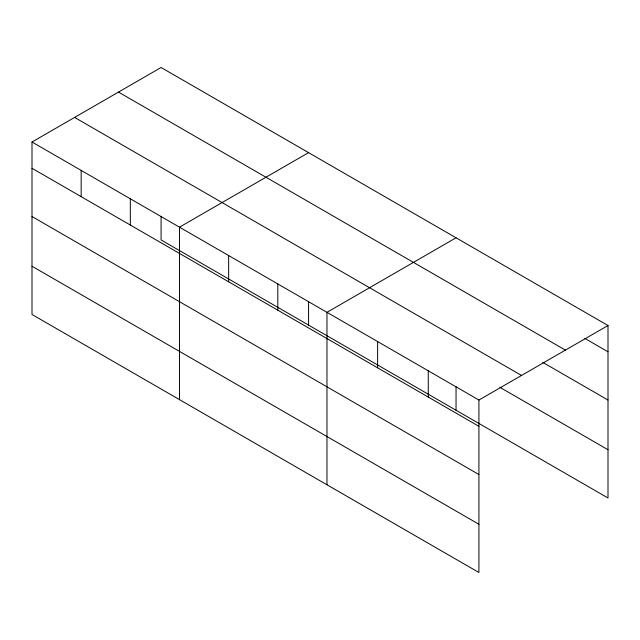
<?xml version="1.0" encoding="UTF-8"?>
<svg xmlns="http://www.w3.org/2000/svg" width="640" height="640" viewBox="0 0 640 640"><rect width="100%" height="100%" fill="white"/><g stroke="black" fill="none" stroke-linecap="round" stroke-linejoin="round"><path stroke-width="0.96" d="M32 142.016L478.92 400.048L478.92 572.504L32 314.48L32 142.016L161.08 67.496L608 325.52L608 497.984L161.08 239.952L161.08 216.328M308.568 152.64L179.48 227.168L179.48 399.624M456.048 237.792L326.968 312.32L326.968 484.776M478.92 400.048L608 325.52M584.824 338.4L608 351.784M118.488 92.088L565.4 350.112M542.752 362.36L608 400.032M74.6 117.424L521.512 375.456M499.832 387.288L608 449.736M32 168.28L478.92 426.312M32 216.528L478.92 474.552M32 266.232L478.92 524.264M456.048 386.624L456.048 410.256M428.272 370.8L428.272 397.064M377.616 341.56L377.616 367.824M308.568 301.472L308.568 325.104M277.808 283.936L277.808 310.2M228.648 255.552L228.648 281.816M130.32 198.784L130.32 225.048M81.16 170.4L81.16 196.664"/></g></svg>
